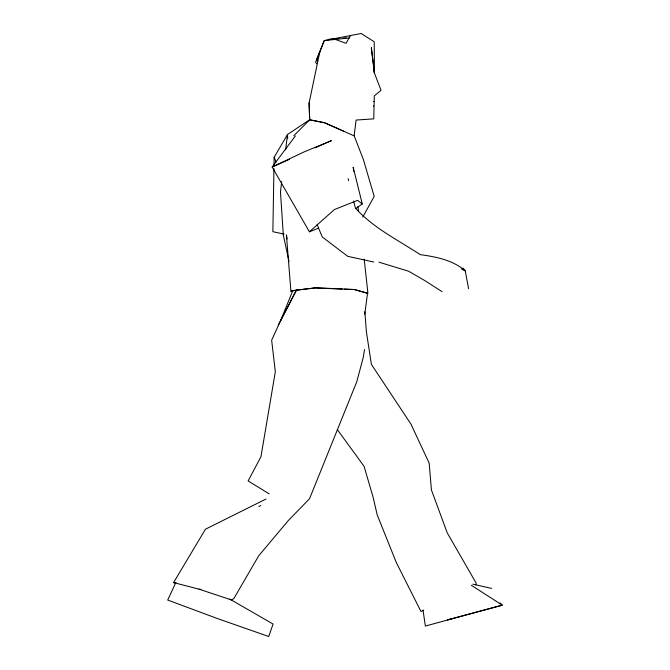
<?xml version="1.0" encoding="UTF-8"?>
<svg xmlns="http://www.w3.org/2000/svg" width="670" height="670" viewBox="0 0 670 670"><rect width="100%" height="100%" fill="white"/><g stroke="black" fill="none" stroke-linecap="round" stroke-linejoin="round"><path stroke-width="1" d="M273.93 168.673L272.858 231.686L284.038 234.106M273.98 165.574L274.122 157.316L287.505 134.502L309.641 119.771L324.64 122.752L354.179 135.876L363.375 159.535L374.187 196.385L362.746 217.072M281.71 181.62L280.454 191.863L283.335 235.095L289.03 261.56M285.621 149.871L287.505 134.502L287.665 138.64M354.145 135.851L356.097 120.047L373.776 118.875L374.296 95.902L381.037 90.266L374.446 73.122L371.347 47.796L374.446 73.122L374.237 41.775L361.18 33.5L324.247 40.585L315.562 62.268L316.667 63.776M364.748 314.264L367.529 293.284L354.346 289.515L315.344 287.748L311.382 288.226M475.893 584.851L476.152 583.109L447.217 532.834L431.421 489.946L429.169 463.121L411.02 424.219L371.381 364.354L366.389 331.809L364.849 311.776M364.547 349.564L363.215 357.537L356.792 381.691L309.523 498.756L288.644 520.188L258.729 555.748L233.855 598.553L231.435 599.935L199.04 589.173L173.58 582.565L205.472 529.2L265.973 499.041M293.845 135.667L309.682 119.83L309.079 103.021L319.908 51.422L316.784 59.663L317.496 61.581M316.784 59.663L324.247 40.585L349.464 37.93M269.223 493.882L248.134 480.926L260.948 456.731L275.328 371.766L271.651 340.192L280.479 320.964L292.773 290.68L309.398 288.46M175.934 582.297L167.709 600.052L217.532 618.586L268.703 636.5L273.092 624.063L229.743 599.072M280.479 320.964L296.509 289.993L278.176 325.243M350.494 35.552L346.005 43.332L335.327 39.421M295.336 135.985L272.162 167.006L309.406 231.795L318.484 228.194M309.406 231.795L334.439 209.542L357.546 200.355L362.252 203.923L355.603 208.638M258.922 506.595L260.647 505.481M423.725 610.027L420.978 611.517L396.372 562.666L377.235 514.97L373.131 497.291L364.07 466.312L337.236 429.487M289.365 159.351L272.162 167.006L304.381 151.788L331.407 140.633L315.16 147.861M287.078 238.997L286.425 234.91L290.914 291.324L293.46 290.562M500.088 602.95L502.291 605.169L425.35 626.048L423.08 610.404M447.644 619.825L502.291 605.169L471.303 585.262M447.543 619.859L451.957 618.695M290.914 291.324L295.085 290.328L315.319 287.991L342.253 289.088M328.886 39.279L335.017 38.785M337.06 38.626L339.104 38.458M343.191 38.131L346.256 37.88M373.517 101.513L373.952 101.513M373.383 105.977L373.818 105.977M344.321 289.172L354.681 289.591L367.922 293.334L364.212 259.248M199.04 589.173L200.967 589.424M309.682 119.83L324.464 122.761L344.271 131.471M373.768 262.029L347.764 256.334L322.278 236.987L317.119 224.559M472.811 584.165L491.621 588.419M173.58 582.565L175.599 583.051M378.944 262.179L408.516 271.183L424.747 280.562L442.091 291.684M461.563 269.038L465.256 270.881L468.598 288.703M463.029 268.168L465.256 270.881C452.786 259.985 436.086 256.861 420.174 254.617C398.064 240.011 373.366 228.034 355.41 208.102L353.659 201M274.122 157.316L276.132 162.081M362.252 203.923L353.182 167.19L353.685 171.336M348.149 178.681L348.651 180.707M357.964 206.511L358.592 211.678M374.228 71.095L374.446 73.122L374.22 69.194M309.079 103.021L309.691 119.804"/></g></svg>
